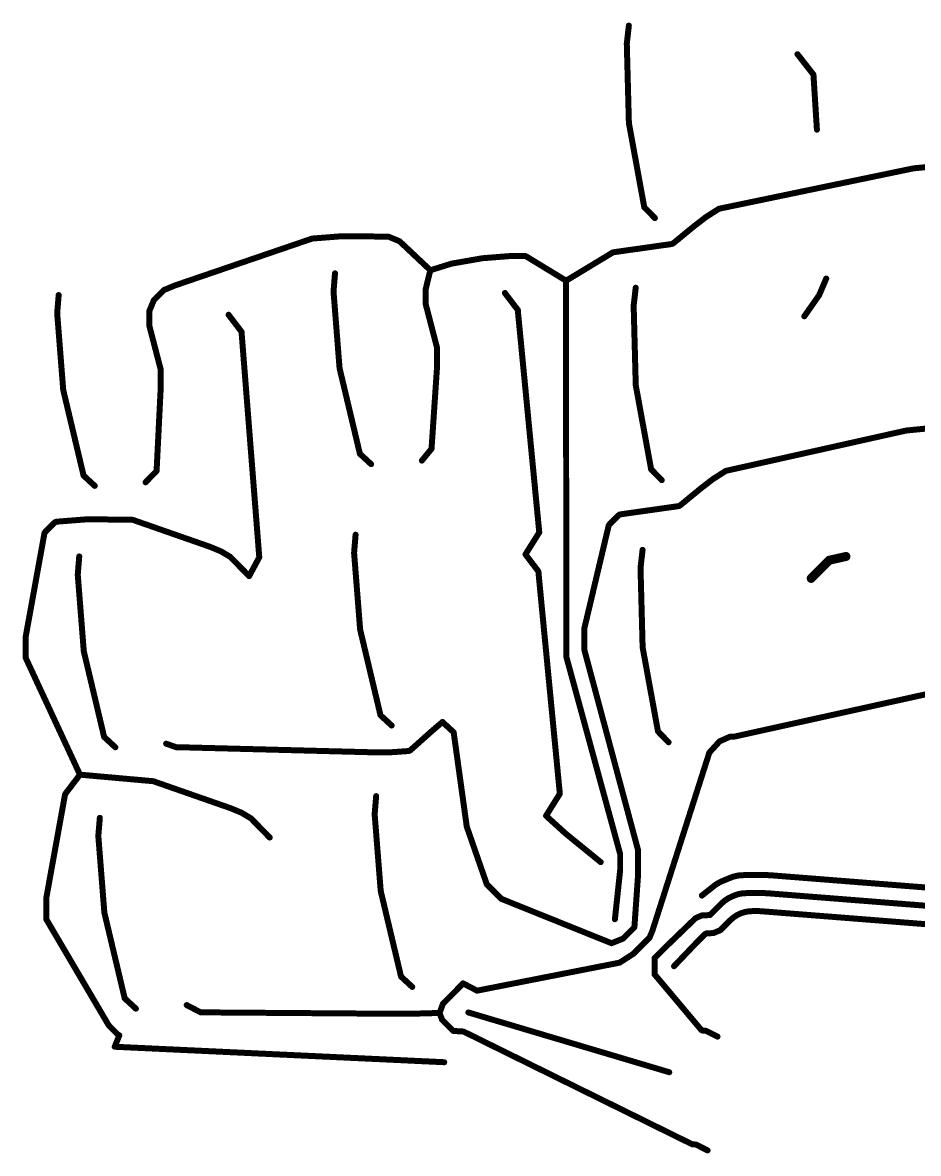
# Model space of a CAD drawing. Extents: x -169 to 103, y -40 to 57.
# Drawn here: x -169.4 to -109.6, y -23.9 to 51.6 of the extents above; entities that cross this region are included whole.
import ezdxf

# ---------------------------------------------------------------- set-up
doc = ezdxf.new("R2010")
doc.units = 0
doc.layers.get('0').update_dxf_attribs({"linetype": 'CONTINUOUS', "lineweight": 0})
doc.layers.add('B_Cu_____________', color=7, linetype='CONTINUOUS', lineweight=0)

# ---------------------------------------------------------------- blocks, each defined once
blk = doc.blocks.new('UNIT_DISC')
at = {"const_width": 0.5}
blk.add_lwpolyline([(0.25, 0, 1), (-0.25, 0, 1)], format="xyb", close=True, dxfattribs=at)

msp = doc.modelspace()

# ---------------------------------------------------------------- linework, layer by layer
at = {"layer": 'B_Cu_____________'}
for points, const_width in [([(-129.1019, 50.1692), (-128.965, 51.3741)], 0.4), ([(-129.0967, 49.9693), (-129.1019, 50.1692)], 0.4), ([(-128.962, 44.8675), (-129.0967, 49.9693)], 0.4), ([(-117.7112, 49.4681), (-116.6446, 48.1049)], 0.4), ([(-116.6446, 48.1049), (-116.4135, 44.4306)], 0.4), ([(-127.9389, 39.2685), (-128.962, 44.8675)], 0.4), ([(-106.0231, 42.2263), (-109.9369, 41.85)], 0.4), ([(-110.0418, 41.8321), (-122.9376, 39.1528)], 0.4), ([(-109.9369, 41.85), (-110.0418, 41.8321)], 0.4), ([(-127.9389, 39.2591), (-127.9389, 39.2685)], 0.4), ([(-127.2281, 38.53), (-127.9389, 39.2591)], 0.4), ([(-122.947, 39.1528), (-123.8287, 38.5894)], 0.4), ([(-122.9376, 39.1528), (-122.947, 39.1528)], 0.4), ([(-123.8287, 38.5894), (-124.6721, 37.9379)], 0.4), ([(-124.6801, 37.93), (-125.9746, 36.8666)], 0.4), ([(-124.6721, 37.9379), (-124.6801, 37.93)], 0.4), ([(-150.1781, 37.134), (-159.252, 34.0336)], 0.4), ([(-150.0756, 37.1628), (-150.1781, 37.134)], 0.4), ([(-148.125, 37.3163), (-150.0756, 37.1628)], 0.4), ([(-147.2962, 37.3163), (-148.125, 37.3163)], 0.4), ([(-145.0047, 37.2861), (-147.2962, 37.3163)], 0.4), ([(-144.4987, 37.0765), (-145.0047, 37.2861)], 0.4), ([(-144.2696, 36.9816), (-144.4987, 37.0765)], 0.4), ([(-142.2137, 35.0458), (-144.2696, 36.9816)], 0.4), ([(-126.1507, 36.79), (-129.9359, 36.2554)], 0.4), ([(-126.1028, 36.8004), (-126.1507, 36.79)], 0.4), ([(-126.055, 36.8108), (-126.1028, 36.8004)], 0.4), ([(-125.9746, 36.8666), (-126.055, 36.8108)], 0.4), ([(-130.0398, 36.232), (-133.1527, 34.3489)], 0.4), ([(-129.9359, 36.2554), (-130.0398, 36.232)], 0.4), ([(-142.2137, 35.0458), (-140.8091, 35.4851)], 0.4), ([(-140.8091, 35.4851), (-138.7375, 35.8483)], 0.4), ([(-138.7375, 35.8483), (-136.7869, 36.0018)], 0.4), ([(-136.7869, 36.0018), (-135.9581, 36.0018)], 0.4), ([(-135.9581, 36.0018), (-135.9052, 35.9956)], 0.4), ([(-135.9052, 35.9956), (-135.8524, 35.9894)], 0.4), ([(-135.8524, 35.9894), (-135.7597, 35.9373)], 0.4), ([(-135.7597, 35.9373), (-133.1527, 34.3489)], 0.4), ([(-148.6761, 33.6298), (-148.576, 34.8424)], 0.4), ([(-142.5288, 33.7655), (-142.2137, 35.0458)], 0.4), ([(-159.2847, 34.0201), (-159.9634, 33.739)], 0.4), ([(-159.252, 34.0336), (-159.2847, 34.0201)], 0.4), ([(-142.5288, 32.9955), (-142.5288, 33.7655)], 0.4), ([(-133.1527, 34.3489), (-133.1445, 9.2959)], 0.4), ([(-128.6438, 32.6751), (-128.5069, 33.88)], 0.4), ([(-116.2593, 33.4039), (-115.789, 34.4945)], 0.4), ([(-167.119, 32.1783), (-167.0189, 33.3909)], 0.4), ([(-160.6672, 33.0491), (-160.9717, 32.314)], 0.4), ([(-160.5497, 33.1666), (-160.6672, 33.0491)], 0.4), ([(-159.9871, 33.7291), (-160.5497, 33.1666)], 0.4), ([(-159.9634, 33.739), (-159.9871, 33.7291)], 0.4), ([(-148.6604, 33.4304), (-148.6761, 33.6298)], 0.4), ([(-148.273, 28.514), (-148.6604, 33.4304)], 0.4), ([(-137.2379, 33.5279), (-136.373, 32.3913)], 0.4), ([(-117.2531, 31.974), (-116.2593, 33.3911)], 0.4), ([(-116.2593, 33.3911), (-116.2593, 33.4039)], 0.4), ([(-160.9717, 32.314), (-160.9717, 31.544)], 0.4), ([(-142.5288, 32.8295), (-142.5288, 32.9955)], 0.4), ([(-142.5287, 32.8039), (-142.5288, 32.8295)], 0.4), ([(-141.7721, 29.8935), (-142.5287, 32.8039)], 0.4), ([(-136.373, 32.3913), (-136.3573, 32.1919)], 0.4), ([(-128.6386, 32.4752), (-128.6438, 32.6751)], 0.4), ([(-128.5039, 27.3734), (-128.6386, 32.4752)], 0.4), ([(-167.1033, 31.9789), (-167.119, 32.1783)], 0.4), ([(-166.7159, 27.0625), (-167.1033, 31.9789)], 0.4), ([(-160.9717, 31.544), (-160.9717, 31.378)], 0.4), ([(-155.6808, 32.0764), (-154.8159, 30.9398)], 0.4), ([(-136.3573, 32.1919), (-136.3521, 32.1254)], 0.4), ([(-136.3521, 32.1254), (-134.9465, 17.5772)], 0.4), ([(-160.9717, 31.378), (-160.9716, 31.3524)], 0.4), ([(-160.9716, 31.3524), (-160.215, 28.442)], 0.4), ([(-154.8159, 30.9398), (-154.8002, 30.7404)], 0.4), ([(-154.8002, 30.7404), (-154.795, 30.6739)], 0.4), ([(-154.795, 30.6739), (-153.647, 16.0877)], 0.4), ([(-141.7721, 28.6801), (-141.7721, 29.8935)], 0.4), ([(-146.9173, 22.8044), (-148.273, 28.514)], 0.4), ([(-142.1329, 23.1462), (-141.7721, 28.5141)], 0.4), ([(-141.7721, 28.5141), (-141.7721, 28.6801)], 0.4), ([(-160.215, 28.442), (-160.215, 27.2286)], 0.4), ([(-165.3602, 21.3529), (-166.7159, 27.0625)], 0.4), ([(-160.215, 27.0626), (-160.4848, 21.6503)], 0.4), ([(-160.215, 27.2286), (-160.215, 27.0626)], 0.4), ([(-127.4808, 21.7744), (-128.5039, 27.3734)], 0.4), ([(-106.4812, 24.7323), (-110.395, 24.356)], 0.4), ([(-110.4999, 24.3381), (-122.4795, 21.6587)], 0.4), ([(-110.395, 24.356), (-110.4999, 24.3381)], 0.4), ([(-146.9173, 22.7977), (-146.9173, 22.8044)], 0.4), ([(-146.1693, 22.1068), (-146.9173, 22.7977)], 0.4), ([(-142.7775, 22.344), (-142.1329, 23.1323)], 0.4), ([(-142.1329, 23.1323), (-142.1329, 23.1462)], 0.4), ([(-127.4808, 21.765), (-127.4808, 21.7744)], 0.4), ([(-126.77, 21.0359), (-127.4808, 21.765)], 0.4), ([(-165.3602, 21.3462), (-165.3602, 21.3529)], 0.4), ([(-164.6122, 20.6553), (-165.3602, 21.3462)], 0.4), ([(-160.4848, 21.6503), (-161.2204, 20.8925)], 0.4), ([(-123.3706, 21.0953), (-124.214, 20.4438)], 0.4), ([(-122.4889, 21.6587), (-123.3706, 21.0953)], 0.4), ([(-122.4795, 21.6587), (-122.4889, 21.6587)], 0.4), ([(-124.222, 20.4359), (-125.5165, 19.3725)], 0.4), ([(-124.214, 20.4438), (-124.222, 20.4359)], 0.4), ([(-129.6685, 18.6765), (-130.2546, 18.0904)], 0.4), ([(-129.5817, 18.738), (-129.6685, 18.6765)], 0.4), ([(-129.4778, 18.7614), (-129.5817, 18.738)], 0.4), ([(-125.6926, 19.2959), (-129.4778, 18.7614)], 0.4), ([(-125.6447, 19.3063), (-125.6926, 19.2959)], 0.4), ([(-125.5969, 19.3167), (-125.6447, 19.3063)], 0.4), ([(-125.5165, 19.3725), (-125.5969, 19.3167)], 0.4), ([(-167.3314, 18.1705), (-167.9175, 17.5844)], 0.4), ([(-167.248, 18.2365), (-167.3314, 18.1705)], 0.4), ([(-167.1455, 18.2653), (-167.248, 18.2365)], 0.4), ([(-165.7072, 18.3785), (-167.1455, 18.2653)], 0.4), ([(-165.1949, 18.4188), (-165.7072, 18.3785)], 0.4), ([(-164.3661, 18.4188), (-165.1949, 18.4188)], 0.4), ([(-162.0746, 18.3886), (-164.3661, 18.4188)], 0.4), ([(-156.9174, 16.5877), (-162.0746, 18.3886)], 0.4), ([(-130.3114, 18.0005), (-131.944, 11.1088)], 0.4), ([(-130.2546, 18.0904), (-130.3114, 18.0005)], 0.4), ([(-167.9696, 17.4917), (-169.226, 10.5584)], 0.4), ([(-167.9175, 17.5844), (-167.9696, 17.4917)], 0.4), ([(-147.303, 16.1838), (-147.2029, 17.3964)], 0.4), ([(-134.9465, 17.5491), (-135.8648, 16.0819)], 0.4), ([(-134.9465, 17.5772), (-134.9465, 17.5491)], 0.4), ([(-156.2897, 16.3277), (-156.9174, 16.5877)], 0.4), ([(-165.746, 14.7323), (-165.6459, 15.9449)], 0.4), ([(-156.1823, 16.2832), (-156.2897, 16.3277)], 0.4), ([(-155.5557, 15.9067), (-156.1823, 16.2832)], 0.4), ([(-155.5372, 15.8885), (-155.5557, 15.9067)], 0.4), ([(-154.3078, 14.6304), (-155.5372, 15.8885)], 0.4), ([(-153.6313, 15.8883), (-154.3078, 14.6304)], 0.4), ([(-153.647, 16.0877), (-153.6313, 15.8883)], 0.4), ([(-147.2873, 15.9844), (-147.303, 16.1838)], 0.4), ([(-146.8999, 11.068), (-147.2873, 15.9844)], 0.4), ([(-135.8648, 16.0819), (-134.9999, 14.9453)], 0.4), ([(-128.1857, 15.1811), (-128.0488, 16.386)], 0.4), ([(-116.795, 14.48), (-115.5857, 15.6926)], 0.6), ([(-115.5857, 15.6926), (-114.474, 15.942)], 0.6), ([(-134.9999, 14.9453), (-134.9842, 14.7459)], 0.4), ([(-128.1805, 14.9812), (-128.1857, 15.1811)], 0.4), ([(-128.0458, 9.8794), (-128.1805, 14.9812)], 0.4), ([(-165.7303, 14.5329), (-165.746, 14.7323)], 0.4), ([(-165.3429, 9.6165), (-165.7303, 14.5329)], 0.4), ([(-134.9842, 14.7459), (-134.979, 14.6794)], 0.4), ([(-134.979, 14.6794), (-133.5735, 0.1311)], 0.4), ([(-169.226, 10.5584), (-169.226, 9.3828)], 0.4), ([(-145.5442, 5.3583), (-146.8999, 11.068)], 0.4), ([(-131.944, 11.1088), (-131.944, 9.9332)], 0.4), ([(-163.9872, 3.9069), (-165.3429, 9.6165)], 0.4), ([(-131.944, 9.9332), (-131.944, 9.7672)], 0.4), ([(-131.944, 9.7672), (-131.9439, 9.7415)], 0.4), ([(-131.9439, 9.7415), (-128.3439, -3.6822)], 0.4), ([(-127.0227, 4.2804), (-128.0458, 9.8794)], 0.4), ([(-169.226, 9.3828), (-169.226, 9.2168)], 0.4), ([(-169.226, 9.2168), (-169.2259, 9.1911)], 0.4), ([(-169.2259, 9.1911), (-165.5992, 1.381)], 0.4), ([(-133.1445, 9.2959), (-133.1444, 9.2702)], 0.4), ([(-133.1444, 9.2702), (-129.5444, -3.921)], 0.4), ([(-121.9376, 3.9169), (-106.8427, 7.2541)], 0.4), ([(-145.5442, 5.3516), (-145.5442, 5.3583)], 0.4), ([(-144.7962, 4.6607), (-145.5442, 5.3516)], 0.4), ([(-141.4044, 4.8979), (-142.2125, 4.2031)], 0.4), ([(-141.4044, 4.8979), (-140.6564, 4.207)], 0.4), ([(-163.9872, 3.9002), (-163.9872, 3.9069)], 0.4), ([(-163.2392, 3.2093), (-163.9872, 3.9002)], 0.4), ([(-142.2224, 4.1933), (-143.5092, 3.0422)], 0.4), ([(-142.2125, 4.2031), (-142.2224, 4.1933)], 0.4), ([(-140.6564, 4.207), (-140.6564, 4.2003)], 0.4), ([(-140.6564, 4.2003), (-139.7826, -2.0882)], 0.4), ([(-127.0227, 4.271), (-127.0227, 4.2804)], 0.4), ([(-126.3119, 3.5419), (-127.0227, 4.271)], 0.4), ([(-122.9125, 3.6013), (-123.5974, 2.8478)], 0.4), ([(-122.9125, 3.6013), (-122.2168, 3.912)], 0.4), ([(-122.2168, 3.912), (-122.0168, 3.9155)], 0.4), ([(-122.0168, 3.9155), (-121.9376, 3.9169)], 0.4), ([(-159.1272, 3.1962), (-159.8474, 3.4465)], 0.4), ([(-158.9277, 3.2101), (-159.1272, 3.1962)], 0.4), ([(-145.8066, 2.8657), (-158.9277, 3.2101)], 0.4), ([(-144.9778, 2.8657), (-145.8066, 2.8657)], 0.4), ([(-144.7782, 2.8796), (-144.9778, 2.8657)], 0.4), ([(-143.8806, 2.9424), (-144.7782, 2.8796)], 0.4), ([(-143.681, 2.9564), (-143.8806, 2.9424)], 0.4), ([(-143.5866, 2.9822), (-143.681, 2.9564)], 0.4), ([(-143.5092, 3.0422), (-143.5866, 2.9822)], 0.4), ([(-123.5974, 2.8366), (-127.3945, -9.0391)], 0.4), ([(-123.5974, 2.8478), (-123.5974, 2.8366)], 0.4), ([(-165.5992, 1.381), (-166.5445, 0.1383)], 0.4), ([(-165.5992, 1.381), (-160.7016, 0.9425)], 0.4), ([(-160.7016, 0.9425), (-155.5444, -0.8584)], 0.4), ([(-166.5966, 0.0456), (-167.853, -6.8877)], 0.4), ([(-166.5445, 0.1383), (-166.5966, 0.0456)], 0.4), ([(-145.9301, -1.2622), (-145.8299, -0.0497)], 0.4), ([(-133.5735, 0.103), (-134.4918, -1.3642)], 0.4), ([(-133.5735, 0.1311), (-133.5735, 0.103)], 0.4), ([(-155.5444, -0.8584), (-155.5207, -0.8682)], 0.4), ([(-155.5207, -0.8682), (-154.8093, -1.1628)], 0.4), ([(-164.3731, -2.7137), (-164.2729, -1.5012)], 0.4), ([(-154.8093, -1.1628), (-154.1827, -1.5394)], 0.4), ([(-154.1827, -1.5394), (-154.1642, -1.5576)], 0.4), ([(-154.1642, -1.5576), (-152.9348, -2.8157)], 0.4), ([(-145.9144, -1.4616), (-145.9301, -1.2622)], 0.4), ([(-145.5269, -6.378), (-145.9144, -1.4616)], 0.4), ([(-134.4918, -1.3642), (-133.1946, -2.5429)], 0.4), ([(-139.7826, -2.0882), (-138.4439, -5.9404)], 0.4), ([(-164.3574, -2.9131), (-164.3731, -2.7137)], 0.4), ([(-163.9699, -7.8295), (-164.3574, -2.9131)], 0.4), ([(-133.1946, -2.5429), (-130.8449, -4.4553)], 0.4), ([(-129.5444, -3.921), (-129.5444, -4.9896)], 0.4), ([(-128.3439, -3.6822), (-128.3439, -5.2284)], 0.4), ([(-129.5444, -4.9896), (-129.8955, -8.266)], 0.4), ([(-128.3439, -5.2284), (-128.595, -8.8003)], 0.4), ([(-122.2631, -5.5294), (-121.9821, -5.425)], 0.4), ([(-121.9821, -5.425), (-121.913, -5.4077)], 0.4), ([(-121.913, -5.4077), (-121.766, -5.3711)], 0.4), ([(-121.766, -5.3711), (-121.617, -5.3461)], 0.4), ([(-121.617, -5.3461), (-121.47, -5.3324)], 0.4), ([(-121.47, -5.3324), (-121.321, -5.3273)], 0.4), ([(-121.321, -5.3273), (-119.667, -5.3273)], 0.4), ([(-119.667, -5.3273), (-119.519, -5.3334)], 0.4), ([(-119.519, -5.3334), (-105.584, -6.4301)], 0.4), ([(-138.4439, -5.9404), (-137.5946, -6.7898)], 0.4), ([(-124.0896, -6.6899), (-123.2272, -6.0045)], 0.4), ([(-123.2272, -6.0045), (-123.1022, -5.9213)], 0.4), ([(-123.1022, -5.9213), (-123.041, -5.8847)], 0.4), ([(-123.041, -5.8847), (-122.912, -5.808)], 0.4), ([(-122.912, -5.808), (-122.777, -5.7426)], 0.4), ([(-122.777, -5.7426), (-122.2631, -5.5294)], 0.4), ([(-167.853, -6.8877), (-167.853, -8.0633)], 0.4), ([(-144.1712, -12.0877), (-145.5269, -6.378)], 0.4), ([(-137.5946, -6.7898), (-137.4771, -6.9073)], 0.4), ([(-137.4771, -6.9073), (-130.1237, -9.8684)], 0.4), ([(-122.4026, -6.92), (-122.5276, -7.0032)], 0.4), ([(-122.3806, -6.9069), (-122.4026, -6.92)], 0.4), ([(-122.2736, -6.8433), (-122.3806, -6.9069)], 0.4), ([(-122.2506, -6.8321), (-122.2736, -6.8433)], 0.4), ([(-122.1386, -6.7779), (-122.2506, -6.8321)], 0.4), ([(-122.115, -6.768), (-122.1386, -6.7779)], 0.4), ([(-122.0026, -6.7214), (-122.115, -6.768)], 0.4), ([(-121.8449, -6.6561), (-122.0026, -6.7214)], 0.4), ([(-121.8205, -6.648), (-121.8449, -6.6561)], 0.4), ([(-121.6999, -6.6082), (-121.8205, -6.648)], 0.4), ([(-121.6751, -6.602), (-121.6999, -6.6082)], 0.4), ([(-121.5529, -6.5716), (-121.6751, -6.602)], 0.4), ([(-121.4039, -6.5466), (-121.5529, -6.5716)], 0.4), ([(-121.3783, -6.5441), (-121.4039, -6.5466)], 0.4), ([(-121.2569, -6.5329), (-121.3783, -6.5441)], 0.4), ([(-121.2313, -6.532), (-121.2569, -6.5329)], 0.4), ([(-121.1079, -6.5278), (-121.2313, -6.532)], 0.4), ([(-119.8801, -6.5278), (-121.1079, -6.5278)], 0.4), ([(-119.7321, -6.5339), (-119.8801, -6.5278)], 0.4), ([(-105.7971, -7.6306), (-119.7321, -6.5339)], 0.4), ([(-122.7576, -7.1994), (-123.5449, -7.9861)], 0.4), ([(-122.7386, -7.1821), (-122.7576, -7.1994)], 0.4), ([(-122.6456, -7.0983), (-122.7386, -7.1821)], 0.4), ([(-122.5276, -7.0032), (-122.6456, -7.0983)], 0.4), ([(-120.9717, -7.7446), (-120.9973, -7.7471)], 0.4), ([(-120.8503, -7.7334), (-120.9717, -7.7446)], 0.4), ([(-120.8247, -7.7325), (-120.8503, -7.7334)], 0.4), ([(-120.7013, -7.7283), (-120.8247, -7.7325)], 0.4), ([(-120.2867, -7.7283), (-120.7013, -7.7283)], 0.4), ([(-120.1387, -7.7344), (-120.2867, -7.7283)], 0.4), ([(-106.2037, -8.8311), (-120.1387, -7.7344)], 0.4), ([(-167.853, -8.0633), (-167.853, -8.2293)], 0.4), ([(-167.853, -8.2293), (-167.8529, -8.2549)], 0.4), ([(-167.8529, -8.2549), (-163.7048, -15.3073)], 0.4), ([(-162.6142, -13.5392), (-163.9699, -7.8295)], 0.4), ([(-124.5207, -8.2048), (-126.4945, -10.1081)], 0.4), ([(-124.4982, -8.1924), (-124.5207, -8.2048)], 0.4), ([(-124.4348, -8.1577), (-124.4982, -8.1924)], 0.4), ([(-124.0934, -8.0163), (-124.4348, -8.1577)], 0.4), ([(-124.0679, -8.0135), (-124.0934, -8.0163)], 0.4), ([(-123.5553, -7.9904), (-124.0679, -8.0135)], 0.4), ([(-123.5449, -7.9861), (-123.5553, -7.9904)], 0.4), ([(-122.1933, -8.3346), (-122.8648, -9.0038)], 0.4), ([(-122.1743, -8.3173), (-122.1933, -8.3346)], 0.4), ([(-122.0813, -8.2335), (-122.1743, -8.3173)], 0.4), ([(-121.9633, -8.1384), (-122.0813, -8.2335)], 0.4), ([(-121.8383, -8.0552), (-121.9633, -8.1384)], 0.4), ([(-121.8163, -8.0421), (-121.8383, -8.0552)], 0.4), ([(-121.7093, -7.9785), (-121.8163, -8.0421)], 0.4), ([(-121.6863, -7.9673), (-121.7093, -7.9785)], 0.4), ([(-121.5743, -7.9131), (-121.6863, -7.9673)], 0.4), ([(-121.5507, -7.9032), (-121.5743, -7.9131)], 0.4), ([(-121.4383, -7.8566), (-121.5507, -7.9032)], 0.4), ([(-121.4139, -7.8485), (-121.4383, -7.8566)], 0.4), ([(-121.2933, -7.8087), (-121.4139, -7.8485)], 0.4), ([(-121.2685, -7.8025), (-121.2933, -7.8087)], 0.4), ([(-121.1463, -7.7721), (-121.2685, -7.8025)], 0.4), ([(-120.9973, -7.7471), (-121.1463, -7.7721)], 0.4), ([(-128.5993, -8.8107), (-129.3508, -9.5622)], 0.4), ([(-128.595, -8.8003), (-128.5993, -8.8107)], 0.4), ([(-127.3945, -9.0391), (-127.5816, -9.4908)], 0.4), ([(-123.8578, -9.2515), (-123.8803, -9.2639)], 0.4), ([(-123.7944, -9.2168), (-123.8578, -9.2515)], 0.4), ([(-123.7689, -9.214), (-123.7944, -9.2168)], 0.4), ([(-123.3165, -9.1909), (-123.7689, -9.214)], 0.4), ([(-122.8648, -9.0038), (-123.3165, -9.1909)], 0.4), ([(-129.3612, -9.5665), (-130.1237, -9.8684)], 0.4), ([(-129.3508, -9.5622), (-129.3612, -9.5665)], 0.4), ([(-127.5816, -9.4908), (-128.6707, -10.5799)], 0.4), ([(-124.4664, -9.85), (-125.9498, -11.4043)], 0.4), ([(-123.8803, -9.2639), (-124.4664, -9.85)], 0.4), ([(-128.6707, -10.5799), (-129.579, -11.1646)], 0.4), ([(-126.4945, -10.1081), (-127.246, -10.8596)], 0.4), ([(-129.5894, -11.1689), (-139.0776, -13.0325)], 0.4), ([(-129.579, -11.1646), (-129.5894, -11.1689)], 0.4), ([(-127.246, -10.8596), (-127.2503, -10.87)], 0.4), ([(-127.2503, -10.87), (-127.2503, -11.9386)], 0.4), ([(-144.1712, -12.0944), (-144.1712, -12.0877)], 0.4), ([(-143.4232, -12.7853), (-144.1712, -12.0944)], 0.4), ([(-127.2503, -11.9386), (-127.246, -11.949)], 0.4), ([(-127.246, -11.949), (-124.1966, -15.5781)], 0.4), ([(-140.767, -13.3059), (-140.0314, -12.5481)], 0.4), ([(-139.1039, -13.0325), (-140.0314, -12.5481)], 0.4), ([(-162.6142, -13.5459), (-162.6142, -13.5392)], 0.4), ([(-161.8662, -14.2368), (-162.6142, -13.5459)], 0.4), ([(-141.3729, -13.9136), (-140.767, -13.3059)], 0.4), ([(-139.0776, -13.0325), (-139.1039, -13.0325)], 0.4), ([(-158.4744, -13.9996), (-157.5469, -14.484)], 0.4), ([(-157.5469, -14.484), (-157.5331, -14.484)], 0.4), ([(-157.5331, -14.484), (-144.4336, -14.5803)], 0.4), ([(-143.6048, -14.5803), (-141.5974, -14.524)], 0.4), ([(-141.5974, -14.524), (-141.3729, -13.9136)], 0.4), ([(-141.4394, -14.959), (-141.5974, -14.524)], 0.4), ([(-139.6763, -14.4907), (-126.2688, -18.4794)], 0.4), ([(-144.4336, -14.5803), (-143.6048, -14.5803)], 0.4), ([(-141.4351, -14.9694), (-141.4394, -14.959)], 0.4), ([(-140.6836, -15.7209), (-141.4351, -14.9694)], 0.4), ([(-163.7048, -15.3073), (-163.6448, -15.3847)], 0.4), ([(-163.6448, -15.3847), (-163.0587, -15.9708)], 0.4), ([(-162.9737, -16.0194), (-163.2793, -16.7797)], 0.4), ([(-163.0587, -15.9708), (-162.9737, -16.0194)], 0.4), ([(-140.6732, -15.7252), (-140.6836, -15.7209)], 0.4), ([(-140.0045, -15.7636), (-140.6732, -15.7252)], 0.4), ([(-139.9941, -15.7679), (-140.0045, -15.7636)], 0.4), ([(-124.7441, -23.2858), (-139.9941, -15.7679)], 0.4), ([(-124.1966, -15.5781), (-124.0799, -15.6948)], 0.4), ([(-124.0799, -15.6948), (-124.0152, -15.7005)], 0.4), ([(-124.0152, -15.7005), (-123.816, -15.7179)], 0.4), ([(-123.816, -15.7179), (-123.0459, -16.1057)], 0.4), ([(-163.2793, -16.7797), (-141.2866, -17.812)], 0.4), ([(-124.6794, -23.2915), (-124.7441, -23.2858)], 0.4), ([(-124.4802, -23.3089), (-124.6794, -23.2915)], 0.4), ([(-123.7101, -23.6967), (-124.4802, -23.3089)], 0.4)]:
    msp.add_lwpolyline(points, dxfattribs=dict(at, const_width=const_width))

# ---------------------------------------------------------------- block references
for p, xscale, yscale in [((-128.965, 51.3741), 0.4, 0.4), ((-129.1019, 50.1692), 0.4, 0.4), ((-129.1019, 50.1692), 0.4, 0.4), ((-129.0967, 49.9693), 0.4, 0.4), ((-129.0967, 49.9693), 0.4, 0.4), ((-117.7112, 49.4681), 0.4, 0.4), ((-116.6446, 48.1049), 0.4, 0.4), ((-116.6446, 48.1049), 0.4, 0.4), ((-128.962, 44.8675), 0.4, 0.4), ((-128.962, 44.8675), 0.4, 0.4), ((-116.4135, 44.4306), 0.4, 0.4), ((-110.0418, 41.8321), 0.4, 0.4), ((-110.0418, 41.8321), 0.4, 0.4), ((-109.9369, 41.85), 0.4, 0.4), ((-109.9369, 41.85), 0.4, 0.4), ((-127.9389, 39.2685), 0.4, 0.4), ((-127.9389, 39.2685), 0.4, 0.4), ((-127.9389, 39.2591), 0.4, 0.4), ((-127.9389, 39.2591), 0.4, 0.4), ((-122.947, 39.1528), 0.4, 0.4), ((-122.947, 39.1528), 0.4, 0.4), ((-122.9376, 39.1528), 0.4, 0.4), ((-122.9376, 39.1528), 0.4, 0.4), ((-127.2281, 38.53), 0.4, 0.4), ((-123.8287, 38.5894), 0.4, 0.4), ((-123.8287, 38.5894), 0.4, 0.4), ((-124.6801, 37.93), 0.4, 0.4), ((-124.6801, 37.93), 0.4, 0.4), ((-124.6721, 37.9379), 0.4, 0.4), ((-124.6721, 37.9379), 0.4, 0.4), ((-150.1781, 37.134), 0.4, 0.4), ((-150.1781, 37.134), 0.4, 0.4), ((-150.0756, 37.1628), 0.4, 0.4), ((-150.0756, 37.1628), 0.4, 0.4), ((-148.125, 37.3163), 0.4, 0.4), ((-148.125, 37.3163), 0.4, 0.4), ((-147.2962, 37.3163), 0.4, 0.4), ((-147.2962, 37.3163), 0.4, 0.4), ((-145.0047, 37.2861), 0.4, 0.4), ((-145.0047, 37.2861), 0.4, 0.4), ((-144.4987, 37.0765), 0.4, 0.4), ((-144.4987, 37.0765), 0.4, 0.4), ((-144.2696, 36.9816), 0.4, 0.4), ((-144.2696, 36.9816), 0.4, 0.4), ((-126.1507, 36.79), 0.4, 0.4), ((-126.1507, 36.79), 0.4, 0.4), ((-126.1028, 36.8004), 0.4, 0.4), ((-126.1028, 36.8004), 0.4, 0.4), ((-126.055, 36.8108), 0.4, 0.4), ((-126.055, 36.8108), 0.4, 0.4), ((-125.9746, 36.8666), 0.4, 0.4), ((-125.9746, 36.8666), 0.4, 0.4), ((-130.0398, 36.232), 0.4, 0.4), ((-130.0398, 36.232), 0.4, 0.4), ((-129.9359, 36.2554), 0.4, 0.4), ((-129.9359, 36.2554), 0.4, 0.4), ((-140.8091, 35.4851), 0.4, 0.4), ((-140.8091, 35.4851), 0.4, 0.4), ((-138.7375, 35.8483), 0.4, 0.4), ((-138.7375, 35.8483), 0.4, 0.4), ((-136.7869, 36.0018), 0.4, 0.4), ((-136.7869, 36.0018), 0.4, 0.4), ((-135.9581, 36.0018), 0.4, 0.4), ((-135.9581, 36.0018), 0.4, 0.4), ((-135.9052, 35.9956), 0.4, 0.4), ((-135.9052, 35.9956), 0.4, 0.4), ((-135.8524, 35.9894), 0.4, 0.4), ((-135.8524, 35.9894), 0.4, 0.4), ((-135.7597, 35.9373), 0.4, 0.4), ((-135.7597, 35.9373), 0.4, 0.4), ((-148.576, 34.8424), 0.4, 0.4), ((-142.2137, 35.0458), 0.4, 0.4), ((-142.2137, 35.0458), 0.4, 0.4), ((-142.2137, 35.0458), 0.4, 0.4), ((-159.2847, 34.0201), 0.4, 0.4), ((-159.2847, 34.0201), 0.4, 0.4), ((-159.252, 34.0336), 0.4, 0.4), ((-159.252, 34.0336), 0.4, 0.4), ((-142.5288, 33.7655), 0.4, 0.4), ((-142.5288, 33.7655), 0.4, 0.4), ((-133.1527, 34.3489), 0.4, 0.4), ((-133.1527, 34.3489), 0.4, 0.4), ((-133.1527, 34.3489), 0.4, 0.4), ((-128.5069, 33.88), 0.4, 0.4), ((-115.789, 34.4945), 0.4, 0.4), ((-167.0189, 33.3909), 0.4, 0.4), ((-160.6672, 33.0491), 0.4, 0.4), ((-160.6672, 33.0491), 0.4, 0.4), ((-160.5497, 33.1666), 0.4, 0.4), ((-160.5497, 33.1666), 0.4, 0.4), ((-159.9871, 33.7291), 0.4, 0.4), ((-159.9871, 33.7291), 0.4, 0.4), ((-159.9634, 33.739), 0.4, 0.4), ((-159.9634, 33.739), 0.4, 0.4), ((-148.6761, 33.6298), 0.4, 0.4), ((-148.6761, 33.6298), 0.4, 0.4), ((-148.6604, 33.4304), 0.4, 0.4), ((-148.6604, 33.4304), 0.4, 0.4), ((-137.2379, 33.5279), 0.4, 0.4), ((-116.2593, 33.4039), 0.4, 0.4), ((-116.2593, 33.4039), 0.4, 0.4), ((-116.2593, 33.3911), 0.4, 0.4), ((-116.2593, 33.3911), 0.4, 0.4), ((-160.9717, 32.314), 0.4, 0.4), ((-160.9717, 32.314), 0.4, 0.4), ((-142.5288, 32.9955), 0.4, 0.4), ((-142.5288, 32.9955), 0.4, 0.4), ((-142.5288, 32.8295), 0.4, 0.4), ((-142.5288, 32.8295), 0.4, 0.4), ((-142.5287, 32.8039), 0.4, 0.4), ((-142.5287, 32.8039), 0.4, 0.4), ((-136.373, 32.3913), 0.4, 0.4), ((-136.373, 32.3913), 0.4, 0.4), ((-128.6438, 32.6751), 0.4, 0.4), ((-128.6438, 32.6751), 0.4, 0.4), ((-128.6386, 32.4752), 0.4, 0.4), ((-128.6386, 32.4752), 0.4, 0.4), ((-167.119, 32.1783), 0.4, 0.4), ((-167.119, 32.1783), 0.4, 0.4), ((-167.1033, 31.9789), 0.4, 0.4), ((-167.1033, 31.9789), 0.4, 0.4), ((-160.9717, 31.544), 0.4, 0.4), ((-160.9717, 31.544), 0.4, 0.4), ((-155.6808, 32.0764), 0.4, 0.4), ((-136.3573, 32.1919), 0.4, 0.4), ((-136.3573, 32.1919), 0.4, 0.4), ((-136.3521, 32.1254), 0.4, 0.4), ((-136.3521, 32.1254), 0.4, 0.4), ((-117.2531, 31.974), 0.4, 0.4), ((-160.9717, 31.378), 0.4, 0.4), ((-160.9717, 31.378), 0.4, 0.4), ((-160.9716, 31.3524), 0.4, 0.4), ((-160.9716, 31.3524), 0.4, 0.4), ((-154.8159, 30.9398), 0.4, 0.4), ((-154.8159, 30.9398), 0.4, 0.4), ((-154.8002, 30.7404), 0.4, 0.4), ((-154.8002, 30.7404), 0.4, 0.4), ((-154.795, 30.6739), 0.4, 0.4), ((-154.795, 30.6739), 0.4, 0.4), ((-141.7721, 29.8935), 0.4, 0.4), ((-141.7721, 29.8935), 0.4, 0.4), ((-148.273, 28.514), 0.4, 0.4), ((-148.273, 28.514), 0.4, 0.4), ((-141.7721, 28.6801), 0.4, 0.4), ((-141.7721, 28.6801), 0.4, 0.4), ((-141.7721, 28.5141), 0.4, 0.4), ((-141.7721, 28.5141), 0.4, 0.4), ((-160.215, 28.442), 0.4, 0.4), ((-160.215, 28.442), 0.4, 0.4), ((-166.7159, 27.0625), 0.4, 0.4), ((-166.7159, 27.0625), 0.4, 0.4), ((-160.215, 27.2286), 0.4, 0.4), ((-160.215, 27.2286), 0.4, 0.4), ((-160.215, 27.0626), 0.4, 0.4), ((-160.215, 27.0626), 0.4, 0.4), ((-128.5039, 27.3734), 0.4, 0.4), ((-128.5039, 27.3734), 0.4, 0.4), ((-110.4999, 24.3381), 0.4, 0.4), ((-110.4999, 24.3381), 0.4, 0.4), ((-110.395, 24.356), 0.4, 0.4), ((-110.395, 24.356), 0.4, 0.4), ((-146.9173, 22.8044), 0.4, 0.4), ((-146.9173, 22.8044), 0.4, 0.4), ((-146.9173, 22.7977), 0.4, 0.4), ((-146.9173, 22.7977), 0.4, 0.4), ((-142.1329, 23.1462), 0.4, 0.4), ((-142.1329, 23.1462), 0.4, 0.4), ((-142.1329, 23.1323), 0.4, 0.4), ((-142.1329, 23.1323), 0.4, 0.4), ((-146.1693, 22.1068), 0.4, 0.4), ((-142.7775, 22.344), 0.4, 0.4), ((-127.4808, 21.7744), 0.4, 0.4), ((-127.4808, 21.7744), 0.4, 0.4), ((-127.4808, 21.765), 0.4, 0.4), ((-127.4808, 21.765), 0.4, 0.4), ((-165.3602, 21.3529), 0.4, 0.4), ((-165.3602, 21.3529), 0.4, 0.4), ((-165.3602, 21.3462), 0.4, 0.4), ((-165.3602, 21.3462), 0.4, 0.4), ((-160.4848, 21.6503), 0.4, 0.4), ((-160.4848, 21.6503), 0.4, 0.4), ((-126.77, 21.0359), 0.4, 0.4), ((-123.3706, 21.0953), 0.4, 0.4), ((-123.3706, 21.0953), 0.4, 0.4), ((-122.4889, 21.6587), 0.4, 0.4), ((-122.4889, 21.6587), 0.4, 0.4), ((-122.4795, 21.6587), 0.4, 0.4), ((-122.4795, 21.6587), 0.4, 0.4), ((-164.6122, 20.6553), 0.4, 0.4), ((-161.2204, 20.8925), 0.4, 0.4), ((-124.222, 20.4359), 0.4, 0.4), ((-124.222, 20.4359), 0.4, 0.4), ((-124.214, 20.4438), 0.4, 0.4), ((-124.214, 20.4438), 0.4, 0.4), ((-129.6685, 18.6765), 0.4, 0.4), ((-129.6685, 18.6765), 0.4, 0.4), ((-129.5817, 18.738), 0.4, 0.4), ((-129.5817, 18.738), 0.4, 0.4), ((-129.4778, 18.7614), 0.4, 0.4), ((-129.4778, 18.7614), 0.4, 0.4), ((-125.6926, 19.2959), 0.4, 0.4), ((-125.6926, 19.2959), 0.4, 0.4), ((-125.6447, 19.3063), 0.4, 0.4), ((-125.6447, 19.3063), 0.4, 0.4), ((-125.5969, 19.3167), 0.4, 0.4), ((-125.5969, 19.3167), 0.4, 0.4), ((-125.5165, 19.3725), 0.4, 0.4), ((-125.5165, 19.3725), 0.4, 0.4), ((-167.3314, 18.1705), 0.4, 0.4), ((-167.3314, 18.1705), 0.4, 0.4), ((-167.248, 18.2365), 0.4, 0.4), ((-167.248, 18.2365), 0.4, 0.4), ((-167.1455, 18.2653), 0.4, 0.4), ((-167.1455, 18.2653), 0.4, 0.4), ((-165.7072, 18.3785), 0.4, 0.4), ((-165.7072, 18.3785), 0.4, 0.4), ((-165.1949, 18.4188), 0.4, 0.4), ((-165.1949, 18.4188), 0.4, 0.4), ((-164.3661, 18.4188), 0.4, 0.4), ((-164.3661, 18.4188), 0.4, 0.4), ((-162.0746, 18.3886), 0.4, 0.4), ((-162.0746, 18.3886), 0.4, 0.4), ((-130.3114, 18.0005), 0.4, 0.4), ((-130.3114, 18.0005), 0.4, 0.4), ((-130.2546, 18.0904), 0.4, 0.4), ((-130.2546, 18.0904), 0.4, 0.4), ((-167.9696, 17.4917), 0.4, 0.4), ((-167.9696, 17.4917), 0.4, 0.4), ((-167.9175, 17.5844), 0.4, 0.4), ((-167.9175, 17.5844), 0.4, 0.4), ((-147.2029, 17.3964), 0.4, 0.4), ((-134.9465, 17.5772), 0.4, 0.4), ((-134.9465, 17.5772), 0.4, 0.4), ((-134.9465, 17.5491), 0.4, 0.4), ((-134.9465, 17.5491), 0.4, 0.4), ((-156.9174, 16.5877), 0.4, 0.4), ((-156.9174, 16.5877), 0.4, 0.4), ((-165.6459, 15.9449), 0.4, 0.4), ((-156.2897, 16.3277), 0.4, 0.4), ((-156.2897, 16.3277), 0.4, 0.4), ((-156.1823, 16.2832), 0.4, 0.4), ((-156.1823, 16.2832), 0.4, 0.4), ((-155.5557, 15.9067), 0.4, 0.4), ((-155.5557, 15.9067), 0.4, 0.4), ((-155.5372, 15.8885), 0.4, 0.4), ((-155.5372, 15.8885), 0.4, 0.4), ((-153.647, 16.0877), 0.4, 0.4), ((-153.647, 16.0877), 0.4, 0.4), ((-153.6313, 15.8883), 0.4, 0.4), ((-153.6313, 15.8883), 0.4, 0.4), ((-147.303, 16.1838), 0.4, 0.4), ((-147.303, 16.1838), 0.4, 0.4), ((-147.2873, 15.9844), 0.4, 0.4), ((-147.2873, 15.9844), 0.4, 0.4), ((-135.8648, 16.0819), 0.4, 0.4), ((-135.8648, 16.0819), 0.4, 0.4), ((-128.0488, 16.386), 0.4, 0.4), ((-115.5857, 15.6926), 0.6, 0.6), ((-115.5857, 15.6926), 0.6, 0.6), ((-114.474, 15.942), 0.6, 0.6), ((-134.9999, 14.9453), 0.4, 0.4), ((-134.9999, 14.9453), 0.4, 0.4), ((-128.1857, 15.1811), 0.4, 0.4), ((-128.1857, 15.1811), 0.4, 0.4), ((-128.1805, 14.9812), 0.4, 0.4), ((-128.1805, 14.9812), 0.4, 0.4), ((-165.746, 14.7323), 0.4, 0.4), ((-165.746, 14.7323), 0.4, 0.4), ((-165.7303, 14.5329), 0.4, 0.4), ((-165.7303, 14.5329), 0.4, 0.4), ((-154.3078, 14.6304), 0.4, 0.4), ((-154.3078, 14.6304), 0.4, 0.4), ((-134.9842, 14.7459), 0.4, 0.4), ((-134.9842, 14.7459), 0.4, 0.4), ((-134.979, 14.6794), 0.4, 0.4), ((-134.979, 14.6794), 0.4, 0.4), ((-116.795, 14.48), 0.6, 0.6), ((-169.226, 10.5584), 0.4, 0.4), ((-169.226, 10.5584), 0.4, 0.4), ((-146.8999, 11.068), 0.4, 0.4), ((-146.8999, 11.068), 0.4, 0.4), ((-131.944, 11.1088), 0.4, 0.4), ((-131.944, 11.1088), 0.4, 0.4), ((-165.3429, 9.6165), 0.4, 0.4), ((-165.3429, 9.6165), 0.4, 0.4), ((-131.944, 9.9332), 0.4, 0.4), ((-131.944, 9.9332), 0.4, 0.4), ((-131.944, 9.7672), 0.4, 0.4), ((-131.944, 9.7672), 0.4, 0.4), ((-131.9439, 9.7415), 0.4, 0.4), ((-131.9439, 9.7415), 0.4, 0.4), ((-128.0458, 9.8794), 0.4, 0.4), ((-128.0458, 9.8794), 0.4, 0.4), ((-169.226, 9.3828), 0.4, 0.4), ((-169.226, 9.3828), 0.4, 0.4), ((-169.226, 9.2168), 0.4, 0.4), ((-169.226, 9.2168), 0.4, 0.4), ((-169.2259, 9.1911), 0.4, 0.4), ((-169.2259, 9.1911), 0.4, 0.4), ((-133.1445, 9.2959), 0.4, 0.4), ((-133.1445, 9.2959), 0.4, 0.4), ((-133.1444, 9.2702), 0.4, 0.4), ((-133.1444, 9.2702), 0.4, 0.4), ((-145.5442, 5.3583), 0.4, 0.4), ((-145.5442, 5.3583), 0.4, 0.4), ((-145.5442, 5.3516), 0.4, 0.4), ((-145.5442, 5.3516), 0.4, 0.4), ((-144.7962, 4.6607), 0.4, 0.4), ((-141.4044, 4.8979), 0.4, 0.4), ((-141.4044, 4.8979), 0.4, 0.4), ((-163.9872, 3.9069), 0.4, 0.4), ((-163.9872, 3.9069), 0.4, 0.4), ((-163.9872, 3.9002), 0.4, 0.4), ((-163.9872, 3.9002), 0.4, 0.4), ((-142.2224, 4.1933), 0.4, 0.4), ((-142.2224, 4.1933), 0.4, 0.4), ((-142.2125, 4.2031), 0.4, 0.4), ((-142.2125, 4.2031), 0.4, 0.4), ((-140.6564, 4.207), 0.4, 0.4), ((-140.6564, 4.207), 0.4, 0.4), ((-140.6564, 4.2003), 0.4, 0.4), ((-140.6564, 4.2003), 0.4, 0.4), ((-127.0227, 4.2804), 0.4, 0.4), ((-127.0227, 4.2804), 0.4, 0.4), ((-127.0227, 4.271), 0.4, 0.4), ((-127.0227, 4.271), 0.4, 0.4), ((-122.9125, 3.6013), 0.4, 0.4), ((-122.9125, 3.6013), 0.4, 0.4), ((-122.2168, 3.912), 0.4, 0.4), ((-122.2168, 3.912), 0.4, 0.4), ((-122.0168, 3.9155), 0.4, 0.4), ((-122.0168, 3.9155), 0.4, 0.4), ((-121.9376, 3.9169), 0.4, 0.4), ((-121.9376, 3.9169), 0.4, 0.4), ((-163.2392, 3.2093), 0.4, 0.4), ((-159.8474, 3.4465), 0.4, 0.4), ((-159.1272, 3.1962), 0.4, 0.4), ((-159.1272, 3.1962), 0.4, 0.4), ((-158.9277, 3.2101), 0.4, 0.4), ((-158.9277, 3.2101), 0.4, 0.4), ((-145.8066, 2.8657), 0.4, 0.4), ((-145.8066, 2.8657), 0.4, 0.4), ((-144.9778, 2.8657), 0.4, 0.4), ((-144.9778, 2.8657), 0.4, 0.4), ((-144.7782, 2.8796), 0.4, 0.4), ((-144.7782, 2.8796), 0.4, 0.4), ((-143.8806, 2.9424), 0.4, 0.4), ((-143.8806, 2.9424), 0.4, 0.4), ((-143.681, 2.9564), 0.4, 0.4), ((-143.681, 2.9564), 0.4, 0.4), ((-143.5866, 2.9822), 0.4, 0.4), ((-143.5866, 2.9822), 0.4, 0.4), ((-143.5092, 3.0422), 0.4, 0.4), ((-143.5092, 3.0422), 0.4, 0.4), ((-126.3119, 3.5419), 0.4, 0.4), ((-123.5974, 2.8478), 0.4, 0.4), ((-123.5974, 2.8478), 0.4, 0.4), ((-123.5974, 2.8366), 0.4, 0.4), ((-123.5974, 2.8366), 0.4, 0.4), ((-165.5992, 1.381), 0.4, 0.4), ((-165.5992, 1.381), 0.4, 0.4), ((-165.5992, 1.381), 0.4, 0.4), ((-160.7016, 0.9425), 0.4, 0.4), ((-160.7016, 0.9425), 0.4, 0.4), ((-166.5966, 0.0456), 0.4, 0.4), ((-166.5966, 0.0456), 0.4, 0.4), ((-166.5445, 0.1383), 0.4, 0.4), ((-166.5445, 0.1383), 0.4, 0.4), ((-145.8299, -0.0497), 0.4, 0.4), ((-133.5735, 0.1311), 0.4, 0.4), ((-133.5735, 0.1311), 0.4, 0.4), ((-133.5735, 0.103), 0.4, 0.4), ((-133.5735, 0.103), 0.4, 0.4), ((-155.5444, -0.8584), 0.4, 0.4), ((-155.5444, -0.8584), 0.4, 0.4), ((-155.5207, -0.8682), 0.4, 0.4), ((-155.5207, -0.8682), 0.4, 0.4), ((-164.2729, -1.5012), 0.4, 0.4), ((-154.8093, -1.1628), 0.4, 0.4), ((-154.8093, -1.1628), 0.4, 0.4), ((-154.1827, -1.5394), 0.4, 0.4), ((-154.1827, -1.5394), 0.4, 0.4), ((-154.1642, -1.5576), 0.4, 0.4), ((-154.1642, -1.5576), 0.4, 0.4), ((-145.9301, -1.2622), 0.4, 0.4), ((-145.9301, -1.2622), 0.4, 0.4), ((-145.9144, -1.4616), 0.4, 0.4), ((-145.9144, -1.4616), 0.4, 0.4), ((-134.4918, -1.3642), 0.4, 0.4), ((-134.4918, -1.3642), 0.4, 0.4), ((-139.7826, -2.0882), 0.4, 0.4), ((-139.7826, -2.0882), 0.4, 0.4), ((-164.3731, -2.7137), 0.4, 0.4), ((-164.3731, -2.7137), 0.4, 0.4), ((-164.3574, -2.9131), 0.4, 0.4), ((-164.3574, -2.9131), 0.4, 0.4), ((-152.9348, -2.8157), 0.4, 0.4), ((-133.1946, -2.5429), 0.4, 0.4), ((-133.1946, -2.5429), 0.4, 0.4), ((-129.5444, -3.921), 0.4, 0.4), ((-129.5444, -3.921), 0.4, 0.4), ((-128.3439, -3.6822), 0.4, 0.4), ((-128.3439, -3.6822), 0.4, 0.4), ((-130.8449, -4.4553), 0.4, 0.4), ((-129.5444, -4.9896), 0.4, 0.4), ((-129.5444, -4.9896), 0.4, 0.4), ((-128.3439, -5.2284), 0.4, 0.4), ((-128.3439, -5.2284), 0.4, 0.4), ((-121.9821, -5.425), 0.4, 0.4), ((-121.9821, -5.425), 0.4, 0.4), ((-121.913, -5.4077), 0.4, 0.4), ((-121.913, -5.4077), 0.4, 0.4), ((-121.766, -5.3711), 0.4, 0.4), ((-121.766, -5.3711), 0.4, 0.4), ((-121.617, -5.3461), 0.4, 0.4), ((-121.617, -5.3461), 0.4, 0.4), ((-121.47, -5.3324), 0.4, 0.4), ((-121.47, -5.3324), 0.4, 0.4), ((-121.321, -5.3273), 0.4, 0.4), ((-121.321, -5.3273), 0.4, 0.4), ((-119.667, -5.3273), 0.4, 0.4), ((-119.667, -5.3273), 0.4, 0.4), ((-119.519, -5.3334), 0.4, 0.4), ((-119.519, -5.3334), 0.4, 0.4), ((-138.4439, -5.9404), 0.4, 0.4), ((-138.4439, -5.9404), 0.4, 0.4), ((-123.2272, -6.0045), 0.4, 0.4), ((-123.2272, -6.0045), 0.4, 0.4), ((-123.1022, -5.9213), 0.4, 0.4), ((-123.1022, -5.9213), 0.4, 0.4), ((-123.041, -5.8847), 0.4, 0.4), ((-123.041, -5.8847), 0.4, 0.4), ((-122.912, -5.808), 0.4, 0.4), ((-122.912, -5.808), 0.4, 0.4), ((-122.777, -5.7426), 0.4, 0.4), ((-122.777, -5.7426), 0.4, 0.4), ((-122.2631, -5.5294), 0.4, 0.4), ((-122.2631, -5.5294), 0.4, 0.4), ((-167.853, -6.8877), 0.4, 0.4), ((-167.853, -6.8877), 0.4, 0.4), ((-145.5269, -6.378), 0.4, 0.4), ((-145.5269, -6.378), 0.4, 0.4), ((-137.5946, -6.7898), 0.4, 0.4), ((-137.5946, -6.7898), 0.4, 0.4), ((-137.4771, -6.9073), 0.4, 0.4), ((-137.4771, -6.9073), 0.4, 0.4), ((-124.0896, -6.6899), 0.4, 0.4), ((-122.4026, -6.92), 0.4, 0.4), ((-122.4026, -6.92), 0.4, 0.4), ((-122.3806, -6.9069), 0.4, 0.4), ((-122.3806, -6.9069), 0.4, 0.4), ((-122.2736, -6.8433), 0.4, 0.4), ((-122.2736, -6.8433), 0.4, 0.4), ((-122.2506, -6.8321), 0.4, 0.4), ((-122.2506, -6.8321), 0.4, 0.4), ((-122.1386, -6.7779), 0.4, 0.4), ((-122.1386, -6.7779), 0.4, 0.4), ((-122.115, -6.768), 0.4, 0.4), ((-122.115, -6.768), 0.4, 0.4), ((-122.0026, -6.7214), 0.4, 0.4), ((-122.0026, -6.7214), 0.4, 0.4), ((-121.8449, -6.6561), 0.4, 0.4), ((-121.8449, -6.6561), 0.4, 0.4), ((-121.8205, -6.648), 0.4, 0.4), ((-121.8205, -6.648), 0.4, 0.4), ((-121.6999, -6.6082), 0.4, 0.4), ((-121.6999, -6.6082), 0.4, 0.4), ((-121.6751, -6.602), 0.4, 0.4), ((-121.6751, -6.602), 0.4, 0.4), ((-121.5529, -6.5716), 0.4, 0.4), ((-121.5529, -6.5716), 0.4, 0.4), ((-121.4039, -6.5466), 0.4, 0.4), ((-121.4039, -6.5466), 0.4, 0.4), ((-121.3783, -6.5441), 0.4, 0.4), ((-121.3783, -6.5441), 0.4, 0.4), ((-121.2569, -6.5329), 0.4, 0.4), ((-121.2569, -6.5329), 0.4, 0.4), ((-121.2313, -6.532), 0.4, 0.4), ((-121.2313, -6.532), 0.4, 0.4), ((-121.1079, -6.5278), 0.4, 0.4), ((-121.1079, -6.5278), 0.4, 0.4), ((-119.8801, -6.5278), 0.4, 0.4), ((-119.8801, -6.5278), 0.4, 0.4), ((-119.7321, -6.5339), 0.4, 0.4), ((-119.7321, -6.5339), 0.4, 0.4), ((-122.7576, -7.1994), 0.4, 0.4), ((-122.7576, -7.1994), 0.4, 0.4), ((-122.7386, -7.1821), 0.4, 0.4), ((-122.7386, -7.1821), 0.4, 0.4), ((-122.6456, -7.0983), 0.4, 0.4), ((-122.6456, -7.0983), 0.4, 0.4), ((-122.5276, -7.0032), 0.4, 0.4), ((-122.5276, -7.0032), 0.4, 0.4), ((-120.9717, -7.7446), 0.4, 0.4), ((-120.9717, -7.7446), 0.4, 0.4), ((-120.8503, -7.7334), 0.4, 0.4), ((-120.8503, -7.7334), 0.4, 0.4), ((-120.8247, -7.7325), 0.4, 0.4), ((-120.8247, -7.7325), 0.4, 0.4), ((-120.7013, -7.7283), 0.4, 0.4), ((-120.7013, -7.7283), 0.4, 0.4), ((-120.2867, -7.7283), 0.4, 0.4), ((-120.2867, -7.7283), 0.4, 0.4), ((-120.1387, -7.7344), 0.4, 0.4), ((-120.1387, -7.7344), 0.4, 0.4), ((-167.853, -8.0633), 0.4, 0.4), ((-167.853, -8.0633), 0.4, 0.4), ((-167.853, -8.2293), 0.4, 0.4), ((-167.853, -8.2293), 0.4, 0.4), ((-167.8529, -8.2549), 0.4, 0.4), ((-167.8529, -8.2549), 0.4, 0.4), ((-163.9699, -7.8295), 0.4, 0.4), ((-163.9699, -7.8295), 0.4, 0.4), ((-129.8955, -8.266), 0.4, 0.4), ((-124.5207, -8.2048), 0.4, 0.4), ((-124.5207, -8.2048), 0.4, 0.4), ((-124.4982, -8.1924), 0.4, 0.4), ((-124.4982, -8.1924), 0.4, 0.4), ((-124.4348, -8.1577), 0.4, 0.4), ((-124.4348, -8.1577), 0.4, 0.4), ((-124.0934, -8.0163), 0.4, 0.4), ((-124.0934, -8.0163), 0.4, 0.4), ((-124.0679, -8.0135), 0.4, 0.4), ((-124.0679, -8.0135), 0.4, 0.4), ((-123.5553, -7.9904), 0.4, 0.4), ((-123.5553, -7.9904), 0.4, 0.4), ((-123.5449, -7.9861), 0.4, 0.4), ((-123.5449, -7.9861), 0.4, 0.4), ((-122.1933, -8.3346), 0.4, 0.4), ((-122.1933, -8.3346), 0.4, 0.4), ((-122.1743, -8.3173), 0.4, 0.4), ((-122.1743, -8.3173), 0.4, 0.4), ((-122.0813, -8.2335), 0.4, 0.4), ((-122.0813, -8.2335), 0.4, 0.4), ((-121.9633, -8.1384), 0.4, 0.4), ((-121.9633, -8.1384), 0.4, 0.4), ((-121.8383, -8.0552), 0.4, 0.4), ((-121.8383, -8.0552), 0.4, 0.4), ((-121.8163, -8.0421), 0.4, 0.4), ((-121.8163, -8.0421), 0.4, 0.4), ((-121.7093, -7.9785), 0.4, 0.4), ((-121.7093, -7.9785), 0.4, 0.4), ((-121.6863, -7.9673), 0.4, 0.4), ((-121.6863, -7.9673), 0.4, 0.4), ((-121.5743, -7.9131), 0.4, 0.4), ((-121.5743, -7.9131), 0.4, 0.4), ((-121.5507, -7.9032), 0.4, 0.4), ((-121.5507, -7.9032), 0.4, 0.4), ((-121.4383, -7.8566), 0.4, 0.4), ((-121.4383, -7.8566), 0.4, 0.4), ((-121.4139, -7.8485), 0.4, 0.4), ((-121.4139, -7.8485), 0.4, 0.4), ((-121.2933, -7.8087), 0.4, 0.4), ((-121.2933, -7.8087), 0.4, 0.4), ((-121.2685, -7.8025), 0.4, 0.4), ((-121.2685, -7.8025), 0.4, 0.4), ((-121.1463, -7.7721), 0.4, 0.4), ((-121.1463, -7.7721), 0.4, 0.4), ((-120.9973, -7.7471), 0.4, 0.4), ((-120.9973, -7.7471), 0.4, 0.4), ((-128.5993, -8.8107), 0.4, 0.4), ((-128.5993, -8.8107), 0.4, 0.4), ((-128.595, -8.8003), 0.4, 0.4), ((-128.595, -8.8003), 0.4, 0.4), ((-127.3945, -9.0391), 0.4, 0.4), ((-127.3945, -9.0391), 0.4, 0.4), ((-123.8578, -9.2515), 0.4, 0.4), ((-123.8578, -9.2515), 0.4, 0.4), ((-123.7944, -9.2168), 0.4, 0.4), ((-123.7944, -9.2168), 0.4, 0.4), ((-123.7689, -9.214), 0.4, 0.4), ((-123.7689, -9.214), 0.4, 0.4), ((-123.3165, -9.1909), 0.4, 0.4), ((-123.3165, -9.1909), 0.4, 0.4), ((-122.8648, -9.0038), 0.4, 0.4), ((-122.8648, -9.0038), 0.4, 0.4), ((-130.1237, -9.8684), 0.4, 0.4), ((-130.1237, -9.8684), 0.4, 0.4), ((-129.3612, -9.5665), 0.4, 0.4), ((-129.3612, -9.5665), 0.4, 0.4), ((-129.3508, -9.5622), 0.4, 0.4), ((-129.3508, -9.5622), 0.4, 0.4), ((-127.5816, -9.4908), 0.4, 0.4), ((-127.5816, -9.4908), 0.4, 0.4), ((-124.4664, -9.85), 0.4, 0.4), ((-124.4664, -9.85), 0.4, 0.4), ((-123.8803, -9.2639), 0.4, 0.4), ((-123.8803, -9.2639), 0.4, 0.4), ((-128.6707, -10.5799), 0.4, 0.4), ((-128.6707, -10.5799), 0.4, 0.4), ((-126.4945, -10.1081), 0.4, 0.4), ((-126.4945, -10.1081), 0.4, 0.4), ((-129.5894, -11.1689), 0.4, 0.4), ((-129.5894, -11.1689), 0.4, 0.4), ((-129.579, -11.1646), 0.4, 0.4), ((-129.579, -11.1646), 0.4, 0.4), ((-127.2503, -10.87), 0.4, 0.4), ((-127.2503, -10.87), 0.4, 0.4), ((-127.246, -10.8596), 0.4, 0.4), ((-127.246, -10.8596), 0.4, 0.4), ((-125.9498, -11.4043), 0.4, 0.4), ((-144.1712, -12.0877), 0.4, 0.4), ((-144.1712, -12.0877), 0.4, 0.4), ((-144.1712, -12.0944), 0.4, 0.4), ((-144.1712, -12.0944), 0.4, 0.4), ((-127.2503, -11.9386), 0.4, 0.4), ((-127.2503, -11.9386), 0.4, 0.4), ((-127.246, -11.949), 0.4, 0.4), ((-127.246, -11.949), 0.4, 0.4), ((-143.4232, -12.7853), 0.4, 0.4), ((-140.0314, -12.5481), 0.4, 0.4), ((-140.0314, -12.5481), 0.4, 0.4), ((-162.6142, -13.5392), 0.4, 0.4), ((-162.6142, -13.5392), 0.4, 0.4), ((-162.6142, -13.5459), 0.4, 0.4), ((-162.6142, -13.5459), 0.4, 0.4), ((-140.767, -13.3059), 0.4, 0.4), ((-140.767, -13.3059), 0.4, 0.4), ((-139.1039, -13.0325), 0.4, 0.4), ((-139.1039, -13.0325), 0.4, 0.4), ((-139.0776, -13.0325), 0.4, 0.4), ((-139.0776, -13.0325), 0.4, 0.4), ((-161.8662, -14.2368), 0.4, 0.4), ((-158.4744, -13.9996), 0.4, 0.4), ((-157.5469, -14.484), 0.4, 0.4), ((-157.5469, -14.484), 0.4, 0.4), ((-157.5331, -14.484), 0.4, 0.4), ((-157.5331, -14.484), 0.4, 0.4), ((-141.5974, -14.524), 0.4, 0.4), ((-141.5974, -14.524), 0.4, 0.4), ((-141.5974, -14.524), 0.4, 0.4), ((-141.3729, -13.9136), 0.4, 0.4), ((-141.3729, -13.9136), 0.4, 0.4), ((-139.6763, -14.4907), 0.4, 0.4), ((-144.4336, -14.5803), 0.4, 0.4), ((-144.4336, -14.5803), 0.4, 0.4), ((-143.6048, -14.5803), 0.4, 0.4), ((-143.6048, -14.5803), 0.4, 0.4), ((-141.4394, -14.959), 0.4, 0.4), ((-141.4394, -14.959), 0.4, 0.4), ((-141.4351, -14.9694), 0.4, 0.4), ((-141.4351, -14.9694), 0.4, 0.4), ((-163.7048, -15.3073), 0.4, 0.4), ((-163.7048, -15.3073), 0.4, 0.4), ((-163.6448, -15.3847), 0.4, 0.4), ((-163.6448, -15.3847), 0.4, 0.4), ((-163.0587, -15.9708), 0.4, 0.4), ((-163.0587, -15.9708), 0.4, 0.4), ((-162.9737, -16.0194), 0.4, 0.4), ((-162.9737, -16.0194), 0.4, 0.4), ((-140.6836, -15.7209), 0.4, 0.4), ((-140.6836, -15.7209), 0.4, 0.4), ((-140.6732, -15.7252), 0.4, 0.4), ((-140.6732, -15.7252), 0.4, 0.4), ((-140.0045, -15.7636), 0.4, 0.4), ((-140.0045, -15.7636), 0.4, 0.4), ((-139.9941, -15.7679), 0.4, 0.4), ((-139.9941, -15.7679), 0.4, 0.4), ((-124.1966, -15.5781), 0.4, 0.4), ((-124.1966, -15.5781), 0.4, 0.4), ((-124.0799, -15.6948), 0.4, 0.4), ((-124.0799, -15.6948), 0.4, 0.4), ((-124.0152, -15.7005), 0.4, 0.4), ((-124.0152, -15.7005), 0.4, 0.4), ((-123.816, -15.7179), 0.4, 0.4), ((-123.816, -15.7179), 0.4, 0.4), ((-163.2793, -16.7797), 0.4, 0.4), ((-163.2793, -16.7797), 0.4, 0.4), ((-123.0459, -16.1057), 0.4, 0.4), ((-141.2866, -17.812), 0.4, 0.4), ((-126.2688, -18.4794), 0.4, 0.4), ((-124.7441, -23.2858), 0.4, 0.4), ((-124.7441, -23.2858), 0.4, 0.4), ((-124.6794, -23.2915), 0.4, 0.4), ((-124.6794, -23.2915), 0.4, 0.4), ((-124.4802, -23.3089), 0.4, 0.4), ((-124.4802, -23.3089), 0.4, 0.4), ((-123.7101, -23.6967), 0.4, 0.4)]:
    msp.add_blockref('UNIT_DISC', p, dxfattribs=dict(at, xscale=xscale, yscale=yscale))

doc.saveas('drawing.dxf')
